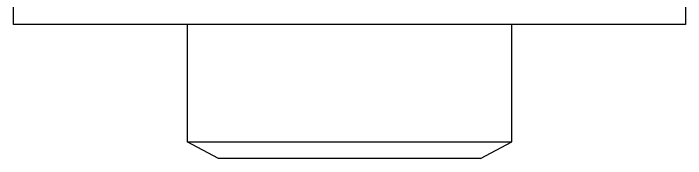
# Model space of a CAD drawing. Header units: millimetres. Extents: x -33000 to 294000, y 0 to 42408.
# Drawn here: x 11609.6 to 11669.6, y 16354.5 to 16367.5 of the extents above; entities that cross this region are included whole.
import ezdxf

# ---------------------------------------------------------------- set-up
doc = ezdxf.new("R2010")
doc.units = ezdxf.units.MM
doc.header["$LTSCALE"] = 50
doc.layers.add('arch', color=8, linetype='Continuous')

msp = doc.modelspace()

# ---------------------------------------------------------------- linework, layer by layer
at = {"layer": 'arch', "linetype": 'Continuous'}
for p, q in [((11609.59, 16366.526), (11609.59, 16384.526)), ((11669.59, 16384.526), (11669.59, 16366.526)), ((11669.59, 16366.526), (11609.59, 16366.526)), ((11654.09, 16366.526), (11625.09, 16366.526)), ((11625.09, 16366.526), (11625.09, 16356.026)), ((11654.09, 16356.026), (11654.09, 16366.526)), ((11625.09, 16356.026), (11654.09, 16356.026)), ((11627.89, 16354.526), (11625.09, 16356.026)), ((11651.29, 16354.526), (11654.09, 16356.026)), ((11651.29, 16354.526), (11627.89, 16354.526))]:
    msp.add_line(p, q, dxfattribs=at)

doc.saveas('drawing.dxf')
